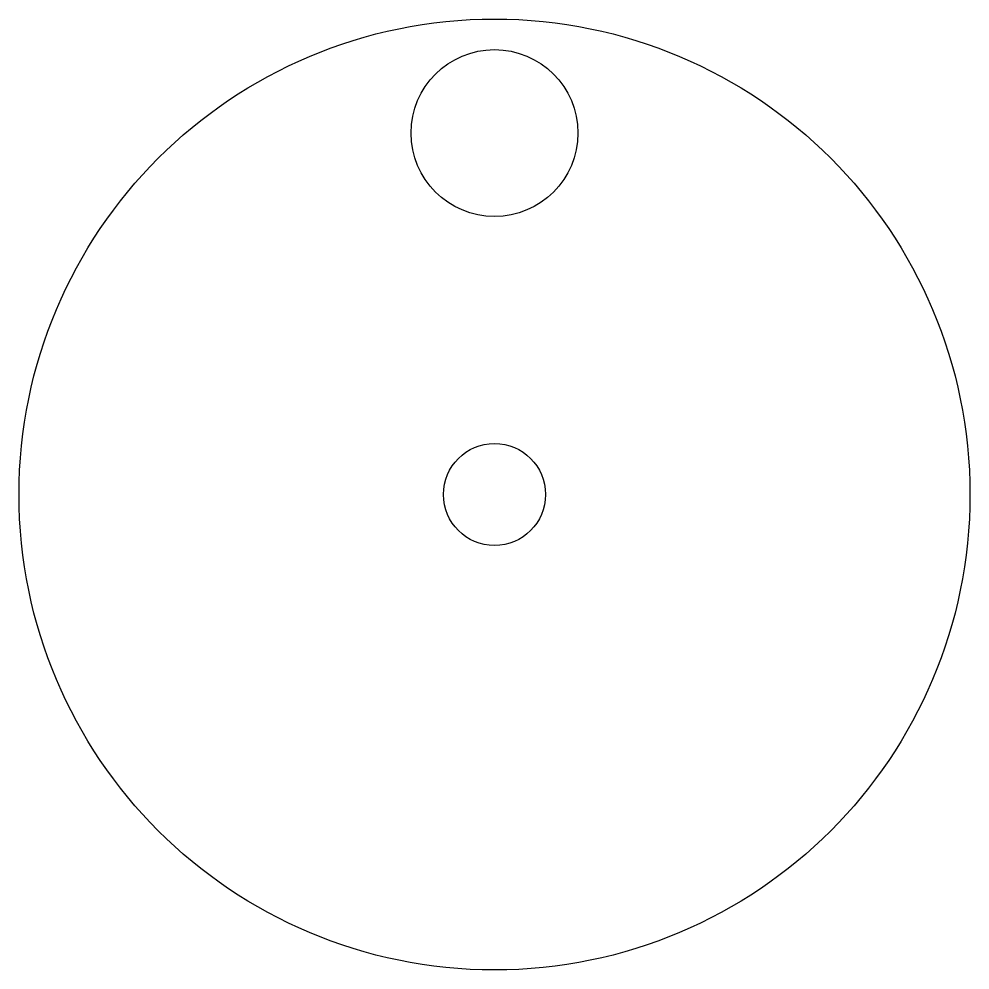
# Model space of a CAD drawing. Header units: millimetres. Extents: x -42.8 to 42.8, y -42.8 to 42.8.
import ezdxf

# ---------------------------------------------------------------- set-up
doc = ezdxf.new("R2010")
doc.units = ezdxf.units.MM

msp = doc.modelspace()

# ---------------------------------------------------------------- linework, layer by layer
for centre, radius in [((0, 0), 42.75), ((0, 32.5), 7.5), ((0, 0), 4.59)]:
    msp.add_circle(centre, radius)

doc.saveas('drawing.dxf')
